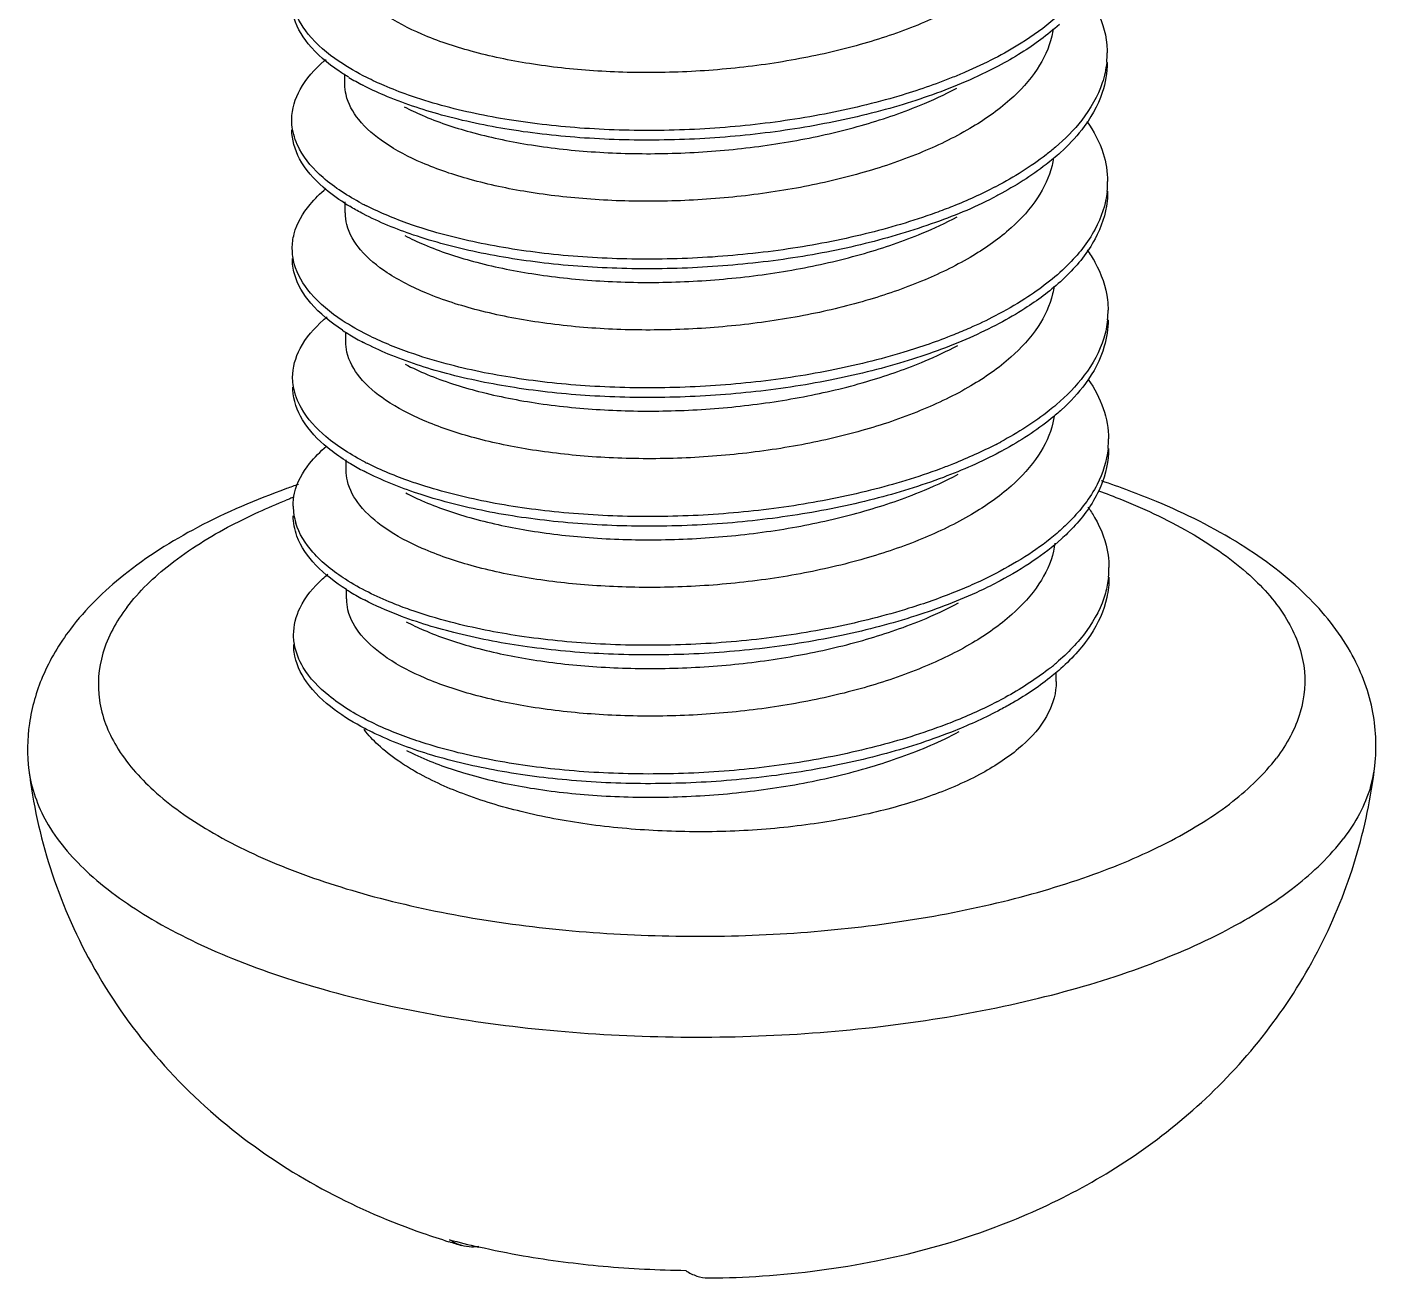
# Model space of a CAD drawing. Header units: millimetres. Extents: x 1893 to 2294, y -410 to -132.
# Drawn here: x 2090.811 to 2093.857, y -378.318 to -375.495 of the extents above; entities that cross this region are included whole.
import ezdxf

# ---------------------------------------------------------------- set-up
doc = ezdxf.new("R2010")
doc.units = ezdxf.units.MM
doc.layers.add('3_ALL_AXES', color=7, linetype='Continuous')

msp = doc.modelspace()

# ---------------------------------------------------------------- linework, layer by layer
at = {"color": 7, "linetype": 'Continuous'}
for centre, radius, start, end in [((2093.0388, -375.5536), 0.2091, 354.099, 359.9833), ((2091.831, -375.1225), 0.5683, 238.8818, 242.4919), ((2092.5554, -375.008), 0.9556, 297.4181, 297.6498), ((2093.0476, -375.8456), 0.2013, 354.0147, 0.4193), ((2091.7942, -375.475), 0.4956, 237.4333, 239.0297), ((2091.8726, -375.3142), 0.6553, 242.1154, 243.1887), ((2093.039, -376.1344), 0.2109, 354.1467, 359.9942), ((2091.8043, -375.7513), 0.5124, 236.6924, 238.8425), ((2091.8345, -375.7007), 0.5713, 238.8751, 242.4789), ((2092.564, -375.6019), 0.9409, 297.4187, 298.17), ((2093.0537, -376.4263), 0.1972, 354.2399, 0.4374), ((2091.7966, -376.0557), 0.4958, 237.451, 238.9666), ((2091.8345, -375.9916), 0.5703, 239.0213, 242.5392), ((2091.8808, -375.8824), 0.6693, 242.7409, 243.1874), ((2091.5481, -376.5756), 0.1363, 180.358, 196.6088), ((2093.0398, -376.7153), 0.2121, 354.201, 0.0276), ((2091.8103, -376.3245), 0.5209, 237.6563, 238.7036), ((2091.8229, -376.3039), 0.545, 238.6963, 238.8512), ((2091.8419, -376.2717), 0.5824, 238.8904, 242.4533), ((2092.7633, -376.4938), 0.572, 307.9317, 310.3315), ((2092.5727, -376.1954), 0.9265, 297.4135, 298.6973), ((2091.7591, -376.9359), 0.2368, 217.5158, 217.8844), ((2092.2127, -376.5832), 1.7082, 254.7795, 257.0449)]:
    msp.add_arc(centre, radius, start, end, dxfattribs=at)
for points, start_tangent, end_tangent in [([(2093.089, -375.3001), (2093.0276, -375.3694), (2092.939, -375.433), (2092.8284, -375.4878), (2092.6993, -375.5327), (2092.5546, -375.5669), (2092.3988, -375.5891), (2092.2407, -375.5981), (2092.0891, -375.5943), (2091.9451, -375.5781), (2091.8132, -375.55), (2091.7017, -375.5116), (2091.6164, -375.4656), (2091.559, -375.4144), (2091.5301, -375.3585), (2091.5274, -375.334)], (-0.551159, -0.8344), (-0.000099, 1)), ([(2093.2011, -375.4179), (2093.221, -375.4504), (2093.2471, -375.5356), (2093.2479, -375.5537)], (0.574944, -0.818193), (0.000124, -1)), ([(2091.5372, -375.609), (2091.5151, -375.5949), (2091.4457, -375.5331), (2091.4112, -375.4669), (2091.4078, -375.4368)], (-0.855672, 0.517519), (-0.000968, 1)), ([(2091.5777, -375.6095), (2091.5151, -375.5731), (2091.4457, -375.5113), (2091.4112, -375.4451)], (-0.894063, 0.447942), (-0.229802, 0.973237)), ([(2093.1301, -375.4765), (2093.0538, -375.5321), (2092.9932, -375.5665)], (-0.758573, -0.651588), (-0.888277, -0.459308)), ([(2093.14, -375.4896), (2093.0539, -375.5539), (2093.0021, -375.5837)], (-0.741624, -0.670816), (-0.883242, -0.468918)), ([(2093.1258, -375.4997), (2093.1228, -375.5165), (2093.09, -375.5905)], (-0.134764, -0.990878), (-0.551159, -0.8344)), ([(2091.4085, -375.7054), (2091.4085, -375.7037), (2091.4274, -375.6363), (2091.4819, -375.5719), (2091.4858, -375.5686)], (-0.005227, 0.999986), (0.767421, 0.641144)), ([(2093.0021, -375.5837), (2092.9278, -375.6192), (2092.778, -375.673), (2092.6104, -375.7135), (2092.4315, -375.7396), (2092.2486, -375.7504), (2092.0687, -375.7459), (2091.8991, -375.7268), (2091.7464, -375.694), (2091.6167, -375.6494), (2091.5685, -375.6266)], (-0.883242, -0.468918), (-0.88656, 0.462613)), ([(2092.9932, -375.5665), (2092.9278, -375.5974), (2092.9, -375.609)], (-0.888277, -0.459308), (-0.927889, -0.372856)), ([(2093.2468, -375.5751), (2093.2368, -375.6216), (2093.1905, -375.7054), (2093.1312, -375.7668)], (-0.102426, -0.994741), (-0.759268, -0.650778)), ([(2093.248, -375.5755), (2093.2369, -375.6434), (2093.1906, -375.7272), (2093.1427, -375.7785)], (0.000124, -1), (-0.739281, -0.673397)), ([(2093.09, -375.5905), (2093.0284, -375.6599), (2092.9382, -375.7244), (2092.8236, -375.7805), (2092.6915, -375.8256), (2092.5468, -375.8589), (2092.3935, -375.8801), (2092.236, -375.8886), (2092.0831, -375.8841), (2091.9398, -375.8675), (2091.811, -375.8395), (2091.7026, -375.8019), (2091.6178, -375.7563), (2091.5597, -375.7044), (2091.5309, -375.6481), (2091.5284, -375.6243)], (-0.551159, -0.8344), (0.000746, 1)), ([(2091.6716, -375.649), (2091.6166, -375.6276), (2091.5777, -375.6095)], (-0.943038, 0.332684), (-0.894063, 0.447942)), ([(2092.9, -375.609), (2092.778, -375.6512), (2092.6103, -375.6918), (2092.4315, -375.7178), (2092.2485, -375.7286), (2092.0686, -375.7241), (2091.899, -375.705), (2091.7463, -375.6723), (2091.6716, -375.649)], (-0.927889, -0.372856), (-0.943038, 0.332684)), ([(2091.6624, -375.6756), (2091.7025, -375.6946), (2091.8112, -375.7322), (2091.9403, -375.7602), (2092.084, -375.7768), (2092.2372, -375.7811), (2092.3945, -375.7725), (2092.5479, -375.7512), (2092.6929, -375.7177), (2092.8249, -375.6724), (2092.9086, -375.6333)], (0.886264, -0.46318), (0.882921, 0.469521)), ([(2091.4104, -375.7263), (2091.4085, -375.7054)], (-0.17345, 0.984843), (-0.005227, 0.999986)), ([(2093.2021, -375.7083), (2093.2388, -375.7805), (2093.2489, -375.8441)], (0.575476, -0.817819), (0.006847, -0.999977)), ([(2091.5274, -375.8927), (2091.4793, -375.8569), (2091.4261, -375.7927), (2091.4085, -375.7271)], (-0.842659, 0.538448), (-0.005227, 0.999986)), ([(2091.5661, -375.8934), (2091.4792, -375.8352), (2091.426, -375.771), (2091.4104, -375.7263)], (-0.883864, 0.467745), (-0.17345, 0.984843)), ([(2093.1312, -375.7668), (2093.1102, -375.7839), (2092.9988, -375.8545)], (-0.759268, -0.650778), (-0.885799, -0.464068)), ([(2093.1427, -375.7785), (2093.1102, -375.8057), (2093.0031, -375.874)], (-0.739281, -0.673397), (-0.883435, -0.468553)), ([(2093.1267, -375.7909), (2093.1235, -375.808), (2093.091, -375.8809)], (-0.140143, -0.990131), (-0.551159, -0.8344)), ([(2091.4097, -375.9957), (2091.4138, -375.9622), (2091.4497, -375.8959), (2091.4856, -375.86)], (-0.00372, 0.999993), (0.764372, 0.644776)), ([(2092.9954, -375.8563), (2092.8993, -375.9001)], (-0.887669, -0.460482), (-0.928603, -0.371075)), ([(2093.0031, -375.874), (2092.9989, -375.8763), (2092.861, -375.9364), (2092.702, -375.9842), (2092.5282, -376.018), (2092.3465, -376.0369), (2092.1641, -376.0405), (2091.9882, -376.0291), (2091.8258, -376.0033), (2091.6832, -375.9648), (2091.5695, -375.9169)], (-0.883435, -0.468553), (-0.886561, 0.462612)), ([(2093.091, -375.8809), (2093.0312, -375.9487), (2092.945, -376.0114), (2092.837, -376.0657), (2092.7124, -376.1102), (2092.5722, -376.1447), (2092.4201, -376.1678), (2092.2641, -376.1784), (2092.1132, -376.1764)], (-0.551159, -0.8344), (-0.998499, 0.054762)), ([(2093.2478, -375.8666), (2093.2205, -375.9519), (2093.1578, -376.0335), (2093.0624, -376.1087), (2092.9951, -376.1474)], (-0.104769, -0.994497), (-0.888428, -0.459016)), ([(2093.249, -375.8659), (2093.2479, -375.8883), (2093.2205, -375.9737), (2093.1579, -376.0553), (2093.1423, -376.0701)], (0.006847, -0.999977), (-0.741173, -0.671314)), ([(2092.1132, -376.1764), (2091.9653, -376.1617), (2091.8289, -376.1344), (2091.7128, -376.0962), (2091.6235, -376.0498), (2091.5634, -375.998), (2091.5327, -375.9414), (2091.5294, -375.9147)], (-0.998499, 0.054762), (-0.001307, 0.999999)), ([(2091.5695, -375.9169), (2091.5662, -375.9152), (2091.5392, -375.9)], (-0.886561, 0.462612), (-0.857332, 0.514763)), ([(2091.6745, -375.94), (2091.577, -375.899)], (-0.943932, 0.330139), (-0.89247, 0.451106)), ([(2092.8993, -375.9001), (2092.8609, -375.9147), (2092.7019, -375.9624), (2092.5282, -375.9962), (2092.3465, -376.0151), (2092.1641, -376.0188), (2091.9881, -376.0073), (2091.8257, -375.9816), (2091.6831, -375.943), (2091.6745, -375.94)], (-0.928603, -0.371075), (-0.943932, 0.330139)), ([(2091.6634, -375.966), (2091.7069, -375.9864), (2091.8181, -376.0242), (2091.9498, -376.0519), (2092.0941, -376.0678), (2092.2458, -376.0714), (2092.4015, -376.0623), (2092.5559, -376.0403), (2092.7005, -376.0061), (2092.8304, -375.9609), (2092.9097, -375.9237)], (0.886218, -0.463268), (0.882931, 0.469503)), ([(2091.4142, -376.0299), (2091.4097, -375.9957)], (-0.258611, 0.965981), (-0.00372, 0.999993)), ([(2093.2029, -375.9983), (2093.2203, -376.0262), (2093.2486, -376.1113), (2093.2499, -376.1345)], (0.575801, -0.81759), (0.000229, -1)), ([(2091.5229, -376.1795), (2091.4514, -376.1182), (2091.4145, -376.0523), (2091.4098, -376.0175)], (-0.835613, 0.549319), (-0.004219, 0.999991)), ([(2091.5795, -376.1902), (2091.5223, -376.1573), (2091.4509, -376.0959), (2091.4142, -376.0299)], (-0.89382, 0.448425), (-0.258611, 0.965981)), ([(2093.1423, -376.0701), (2093.0625, -376.1304), (2093.0042, -376.1644)], (-0.741173, -0.671314), (-0.883292, -0.468824)), ([(2093.1279, -376.08), (2093.1248, -376.0973), (2093.092, -376.1712)], (-0.132563, -0.991175), (-0.551159, -0.8344)), ([(2091.4105, -376.2861), (2091.4273, -376.221), (2091.4798, -376.1564), (2091.488, -376.1493)], (-0.001267, 0.999999), (0.767216, 0.641389)), ([(2093.0042, -376.1644), (2092.938, -376.1964), (2092.7895, -376.2509), (2092.6227, -376.2923), (2092.4443, -376.3192), (2092.2614, -376.3309), (2092.0812, -376.3274)], (-0.883292, -0.468824), (-0.998042, 0.062546)), ([(2092.9951, -376.1474), (2092.938, -376.1746), (2092.9018, -376.1898)], (-0.888428, -0.459016), (-0.927938, -0.372735)), ([(2093.2488, -376.156), (2093.2405, -376.1973), (2093.1963, -376.2813), (2093.1333, -376.3475)], (-0.101685, -0.994817), (-0.759215, -0.65084)), ([(2093.25, -376.1562), (2093.2415, -376.2159), (2093.1988, -376.2999), (2093.1451, -376.3589)], (0.00051, -1), (-0.738861, -0.673858)), ([(2093.092, -376.1712), (2093.0306, -376.2406), (2092.9407, -376.3049), (2092.8264, -376.361), (2092.6944, -376.4061), (2092.5497, -376.4395), (2092.3965, -376.4607), (2092.2393, -376.4693), (2092.0864, -376.465), (2091.9429, -376.4484), (2091.8138, -376.4205), (2091.7053, -376.3829), (2091.6203, -376.3373), (2091.562, -376.2854), (2091.533, -376.2291), (2091.5304, -376.2051)], (-0.551159, -0.8344), (0.000688, 1)), ([(2091.6734, -376.2296), (2091.6256, -376.2113), (2091.5795, -376.1902)], (-0.942921, 0.333017), (-0.89382, 0.448425)), ([(2092.9018, -376.1898), (2092.7894, -376.2292), (2092.6227, -376.2705), (2092.4443, -376.2974), (2092.2613, -376.3091), (2092.0811, -376.3056)], (-0.927938, -0.372735), (-0.998042, 0.062546)), ([(2092.0812, -376.3274), (2091.911, -376.3091), (2091.7573, -376.2772), (2091.6263, -376.2333), (2091.5705, -376.2073)], (-0.998042, 0.062546), (-0.886474, 0.462778)), ([(2092.1138, -376.3593), (2092.2645, -376.3613), (2092.4203, -376.3508), (2092.5723, -376.3277), (2092.7124, -376.2933), (2092.837, -376.2489), (2092.9107, -376.2141)], (0.998499, -0.054762), (0.882936, 0.469493)), ([(2091.6645, -376.2564), (2091.7139, -376.2793), (2091.8299, -376.3175), (2091.9662, -376.3447), (2092.1138, -376.3593)], (0.886157, -0.463384), (0.998499, -0.054762)), ([(2092.0811, -376.3056), (2091.9106, -376.2873), (2091.7568, -376.2553), (2091.6734, -376.2296)], (-0.998042, 0.062546), (-0.942921, 0.333017)), ([(2091.4124, -376.307), (2091.4105, -376.2884), (2091.4105, -376.2861)], (-0.172437, 0.985021), (-0.001267, 0.999999)), ([(2091.5298, -376.4737), (2091.4899, -376.445), (2091.4326, -376.3814), (2091.4108, -376.3144), (2091.4106, -376.3079)], (-0.842847, 0.538153), (0.001995, 0.999998)), ([(2091.5743, -376.4774), (2091.4855, -376.4196), (2091.4302, -376.3556), (2091.4124, -376.307)], (-0.888939, 0.458025), (-0.172437, 0.985021)), ([(2093.2051, -376.2904), (2093.2391, -376.3563), (2093.251, -376.4248)], (0.571573, -0.820551), (0.00689, -0.999976)), ([(2093.1333, -376.3475), (2093.1179, -376.3602), (2093.0082, -376.4313)], (-0.759215, -0.65084), (-0.881538, -0.472113)), ([(2093.1451, -376.3589), (2093.1218, -376.3789), (2093.0136, -376.4503), (2093.0052, -376.4548)], (-0.738861, -0.673858), (-0.883278, -0.46885)), ([(2093.1285, -376.3734), (2093.1256, -376.3887), (2093.0931, -376.4616)], (-0.148857, -0.988859), (-0.551159, -0.8344)), ([(2092.9973, -376.4371), (2092.9011, -376.4809)], (-0.887653, -0.460513), (-0.92868, -0.370881)), ([(2091.4118, -376.5765), (2091.4149, -376.5469), (2091.4486, -376.4804), (2091.4868, -376.4414)], (-0.00645, 0.999979), (0.762939, 0.646471)), ([(2093.0931, -376.4616), (2093.0315, -376.5311), (2092.9421, -376.5951), (2092.83, -376.6503), (2092.701, -376.6949), (2092.5558, -376.7289), (2092.399, -376.751), (2092.2396, -376.7597), (2092.0868, -376.7553), (2091.9438, -376.7388), (2091.813, -376.7104), (2091.7026, -376.6717), (2091.6183, -376.6256), (2091.562, -376.5745), (2091.534, -376.5193), (2091.5314, -376.4955)], (-0.551159, -0.8344), (-0.000075, 1)), ([(2093.0052, -376.4548), (2092.8784, -376.5115), (2092.7216, -376.5606), (2092.5494, -376.5959), (2092.3685, -376.6164), (2092.1861, -376.6216), (2092.0094, -376.6118), (2091.8453, -376.5877), (2091.7004, -376.5505), (2091.5804, -376.5022), (2091.5715, -376.4977)], (-0.883278, -0.46885), (-0.886817, 0.46212)), ([(2093.25, -376.4461), (2093.2251, -376.5277), (2093.1645, -376.6096), (2093.1342, -376.638)], (-0.100401, -0.994947), (-0.758583, -0.651576)), ([(2093.2511, -376.4466), (2093.2509, -376.4563), (2093.229, -376.5418), (2093.1716, -376.6241), (2093.1448, -376.6505)], (0.006083, -0.999981), (-0.740341, -0.672232)), ([(2091.6763, -376.5207), (2091.5789, -376.4797)], (-0.943883, 0.330279), (-0.892482, 0.451083)), ([(2092.9011, -376.4809), (2092.8718, -376.4922), (2092.7139, -376.5407), (2092.5408, -376.5754), (2092.3594, -376.5952), (2092.1768, -376.5997), (2092.0003, -376.5891), (2091.8368, -376.5642), (2091.6929, -376.5263), (2091.6763, -376.5207)], (-0.92868, -0.370881), (-0.943883, 0.330279)), ([(2091.6655, -376.5467), (2091.7012, -376.5638), (2091.8102, -376.6022), (2091.9382, -376.6305), (2092.0794, -376.6474), (2092.2318, -376.6523), (2092.3909, -376.6443), (2092.5475, -376.623), (2092.6925, -376.5897), (2092.8244, -376.545), (2092.9117, -376.5044)], (0.886355, -0.463007), (0.882925, 0.469514)), ([(2093.2046, -376.5786), (2093.2196, -376.602), (2093.25, -376.6869), (2093.2519, -376.7152)], (0.577063, -0.816699), (0.000719, -1)), ([(2091.5316, -376.7645), (2091.4628, -376.7093), (2091.4201, -376.644), (2091.4118, -376.5983)], (-0.844785, 0.535106), (-0.010568, 0.999944)), ([(2091.5813, -376.7708), (2091.5296, -376.7415), (2091.4562, -376.6805), (2091.4174, -376.6146)], (-0.893576, 0.448913), (-0.286952, 0.957945)), ([(2093.1342, -376.638), (2093.071, -376.6852), (2092.9969, -376.7282)], (-0.758583, -0.651576), (-0.888579, -0.458724)), ([(2093.1448, -376.6505), (2093.0811, -376.7002), (2093.0062, -376.7452)], (-0.740341, -0.672232), (-0.883433, -0.468558)), ([(2093.13, -376.6602), (2093.1268, -376.6782), (2093.0941, -376.752)], (-0.129775, -0.991544), (-0.551159, -0.8344)), ([(2091.4126, -376.8669), (2091.4273, -376.8057), (2091.4777, -376.7408), (2091.4899, -376.7301)], (0.001878, 0.999998), (0.766629, 0.64209)), ([(2092.9969, -376.7282), (2092.9481, -376.7518), (2092.9037, -376.7706)], (-0.888579, -0.458724), (-0.927999, -0.372583)), ([(2093.252, -376.737), (2093.2471, -376.7827), (2093.2102, -376.8672), (2093.1386, -376.9472), (2093.1241, -376.9595)], (0.002931, -0.999996), (-0.775862, -0.630903)), ([(2093.2508, -376.7368), (2093.244, -376.773), (2093.2019, -376.8572), (2093.1335, -376.9298)], (-0.100838, -0.994903), (-0.762082, -0.647481)), ([(2093.0941, -376.752), (2093.0328, -376.8211), (2092.9442, -376.8848), (2092.8309, -376.9407), (2092.6994, -376.986), (2092.5547, -377.0197), (2092.4017, -377.0412), (2092.2455, -377.05), (2092.0927, -377.046), (2091.9487, -377.0298), (2091.8184, -377.002), (2091.7091, -376.9645), (2091.6239, -376.9191), (2091.565, -376.8673), (2091.5353, -376.8107), (2091.5325, -376.7858)], (-0.551159, -0.8344), (0.00028, 1)), ([(2093.0062, -376.7452), (2092.961, -376.7676), (2092.8161, -376.824), (2092.652, -376.8675), (2092.4753, -376.8967), (2092.2929, -376.9108), (2092.112, -376.9097), (2091.9398, -376.8938), (2091.783, -376.864), (2091.6479, -376.8219), (2091.5725, -376.7881)], (-0.883433, -0.468558), (-0.886314, 0.463084)), ([(2091.6752, -376.8103), (2091.6347, -376.7949), (2091.5813, -376.7708)], (-0.942818, 0.333308), (-0.893576, 0.448913)), ([(2092.9037, -376.7706), (2092.8008, -376.807), (2092.635, -376.8492), (2092.4571, -376.877), (2092.2742, -376.8896), (2092.0936, -376.887), (2091.9224, -376.8695), (2091.7674, -376.8383), (2091.6752, -376.8103)], (-0.927999, -0.372583), (-0.942818, 0.333308)), ([(2091.6665, -376.8371), (2091.7062, -376.856), (2091.8149, -376.8937), (2091.9438, -376.9216), (2092.0874, -376.9383), (2092.2406, -376.9426), (2092.3981, -376.9341), (2092.5515, -376.9128), (2092.6965, -376.8793), (2092.8286, -376.8341), (2092.9127, -376.7948)], (0.88627, -0.463169), (0.882921, 0.469521)), ([(2091.4144, -376.8876), (2091.4127, -376.8732), (2091.4126, -376.8669)], (-0.170369, 0.98538), (0.001878, 0.999998)), ([(2091.5736, -377.0784), (2091.5045, -377.0355), (2091.4416, -376.9728), (2091.4139, -376.9062), (2091.4128, -376.8887)], (-0.886802, 0.46215), (0.00464, 0.999989)), ([(2091.5825, -377.0613), (2091.4919, -377.0039), (2091.4345, -376.9403), (2091.4144, -376.8876)], (-0.893807, 0.448451), (-0.170369, 0.98538)), ([(2093.1149, -376.9449), (2093.0176, -377.0081)], (-0.788549, -0.614972), (-0.87713, -0.480254)), ([(2093.1328, -376.9722), (2093.1317, -376.9911), (2093.1061, -377.0591), (2093.048, -377.1236), (2092.9601, -377.1819), (2092.8458, -377.2315), (2092.7101, -377.2703), (2092.5586, -377.2968), (2092.3977, -377.3098), (2092.2341, -377.3088), (2092.0745, -377.2939), (2091.9259, -377.2655), (2091.7942, -377.2251), (2091.6851, -377.1741), (2091.6499, -377.152)], (0.00874, -0.999962), (-0.824681, 0.565598)), ([(2093.1241, -376.9595), (2093.0352, -377.02), (2093.0072, -377.0356)], (-0.775862, -0.630903), (-0.883166, -0.46906)), ([(2093.0072, -377.0356), (2092.9041, -377.0831), (2092.7504, -377.1342), (2092.5802, -377.1718), (2092.4003, -377.1948), (2092.2176, -377.2026), (2092.0395, -377.1952), (2091.873, -377.1733), (2091.7245, -377.1382), (2091.6001, -377.0915), (2091.5736, -377.0784)], (-0.883166, -0.46906), (-0.886802, 0.46215)), ([(2092.9992, -377.0179), (2092.903, -377.0617)], (-0.887669, -0.460482), (-0.928744, -0.370721)), ([(2091.6781, -377.1014), (2091.5825, -377.0613)], (-0.943802, 0.330512), (-0.893807, 0.448451)), ([(2092.903, -377.0617), (2092.8825, -377.0697), (2092.7257, -377.119), (2092.5534, -377.1545), (2092.3722, -377.1752), (2092.1895, -377.1806), (2092.0125, -377.1709), (2091.8481, -377.1468), (2091.7028, -377.1097), (2091.6781, -377.1014)], (-0.928744, -0.370721), (-0.943802, 0.330512)), ([(2091.6499, -377.152), (2091.6031, -377.1148), (2091.5722, -377.0814)], (-0.824681, 0.565598), (-0.614066, 0.789255)), ([(2091.6675, -377.1275), (2091.6861, -377.1368), (2091.7959, -377.1782), (2091.9282, -377.2092), (2092.0776, -377.2278), (2092.2377, -377.233), (2092.4018, -377.2242), (2092.563, -377.2012), (2092.7145, -377.1647), (2092.8499, -377.1159), (2092.9138, -377.0852)], (0.886588, -0.462559), (0.882978, 0.469414)), ([(2091.7919, -378.2445), (2091.7886, -378.2435), (2091.7643, -378.2315)], (-0.961213, 0.275806), (-0.83263, 0.55383)), ([(2091.8303, -378.2469), (2091.8142, -378.2479), (2091.7919, -378.2445)], (-0.989142, -0.146961), (-0.961213, 0.275806)), ([(2092.2979, -378.3013), (2092.1107, -378.2918), (2091.9308, -378.2683), (2091.8298, -378.2479)], (-0.999922, 0.012493), (-0.974483, 0.224461)), ([(2092.2979, -378.3013), (2092.3223, -378.3134), (2092.3479, -378.3178), (2092.351, -378.3178)], (0.83263, -0.55383), (0.999941, 0.010861))]:
    msp.add_spline(points, degree=3, dxfattribs=dict(at, start_tangent=start_tangent, end_tangent=end_tangent))
at = {"layer": '3_ALL_AXES', "color": 7, "linetype": 'Continuous'}
for p, q in [((2091.5282, -375.6244), (2091.5281, -375.6026)), ((2091.5292, -375.9147), (2091.5291, -375.8901)), ((2091.5302, -376.2051), (2091.5301, -376.1837)), ((2091.5312, -376.4955), (2091.5312, -376.4716)), ((2091.5323, -376.7859), (2091.5322, -376.7637)), ((2093.1329, -376.9722), (2093.1329, -376.9513))]:
    msp.add_line(p, q, dxfattribs=at)
for centre, radius, start, end in [((2091.9745, -378.0035), 1.5524, 111.5507, 111.8697), ((2091.9857, -378.0319), 1.5829, 111.2138, 111.5506), ((2093.5666, -377.1297), 0.2868, 343.6699, 353.5111), ((2092.2649, -376.6018), 1.7094, 252.923, 253.9393)]:
    msp.add_arc(centre, radius, start, end, dxfattribs=at)
for points, start_tangent, end_tangent in [([(2091.4237, -376.5274), (2091.3964, -376.537), (2091.1961, -376.6245), (2091.0297, -376.732), (2090.9091, -376.8539)], (-0.945564, -0.325435), (-0.603133, -0.797641)), ([(2093.8517, -377.1621), (2093.8458, -377.0338), (2093.7967, -376.9052), (2093.6979, -376.7785), (2093.5484, -376.6627), (2093.3595, -376.5662), (2093.2349, -376.5196)], (0.11418, 0.99346), (-0.948597, 0.316486)), ([(2093.2283, -376.5417), (2093.2806, -376.5618), (2093.4439, -376.6415), (2093.5694, -376.7325), (2093.6528, -376.8318), (2093.6913, -376.936), (2093.6835, -377.0415), (2093.6297, -377.1447)], (0.939556, -0.342395), (-0.603133, -0.797641)), ([(2091.0362, -376.8052), (2091.1341, -376.7078), (2091.2729, -376.6194), (2091.3962, -376.5628)], (0.603133, 0.797641), (0.92803, 0.372505)), ([(2091.0362, -376.8052), (2090.9824, -376.9085), (2090.9746, -377.014), (2091.013, -377.1181), (2091.0964, -377.2174), (2091.2219, -377.3085), (2091.3853, -377.3882), (2091.5809, -377.4538), (2091.8021, -377.5031), (2092.0414, -377.5344), (2092.2906, -377.5467), (2092.5413, -377.5395), (2092.7849, -377.5131), (2093.013, -377.4683), (2093.2181, -377.4068), (2093.3929, -377.3305), (2093.5317, -377.2422), (2093.6297, -377.1447)], (-0.603133, -0.797641), (0.603133, 0.797641)), ([(2090.9091, -376.8539), (2090.8465, -376.9608), (2090.8166, -377.067), (2090.8155, -377.1728)], (-0.603133, -0.797641), (0.121166, -0.992632)), ([(2093.6137, -377.7533), (2093.7285, -377.57), (2093.8084, -377.3713), (2093.8517, -377.1621)], (0.603133, 0.797641), (0.11418, 0.99346)), ([(2090.8155, -377.1728), (2090.8164, -377.1792), (2090.8593, -377.2956), (2090.9525, -377.4065), (2091.0926, -377.5081), (2091.2751, -377.5971), (2091.4935, -377.6704), (2091.7406, -377.7255), (2092.0079, -377.7605), (2092.2863, -377.7742), (2092.5662, -377.7662), (2092.8383, -377.7367), (2093.0931, -377.6867), (2093.3221, -377.618), (2093.5174, -377.5328), (2093.6724, -377.4341), (2093.7818, -377.3253)], (0.11807, -0.993005), (0.603133, 0.797641)), ([(2090.8155, -377.1728), (2090.8634, -377.3919), (2090.9566, -377.6079), (2091.0999, -377.8145), (2091.2871, -377.9928), (2091.4899, -378.1236), (2091.7044, -378.2167), (2091.7629, -378.2359)], (0.121166, -0.992632), (0.955904, -0.293681)), ([(2093.8418, -377.2103), (2093.7818, -377.3253)], (-0.281172, -0.959657), (-0.603133, -0.797641)), ([(2092.351, -378.3178), (2092.4702, -378.3132), (2092.7268, -378.2792), (2092.9486, -378.2198), (2093.1363, -378.1422), (2093.3085, -378.0422), (2093.4702, -377.9128), (2093.6137, -377.7533)], (0.999951, 0.00994), (0.603133, 0.797641))]:
    msp.add_spline(points, degree=3, dxfattribs=dict(at, start_tangent=start_tangent, end_tangent=end_tangent))

doc.saveas('drawing.dxf')
